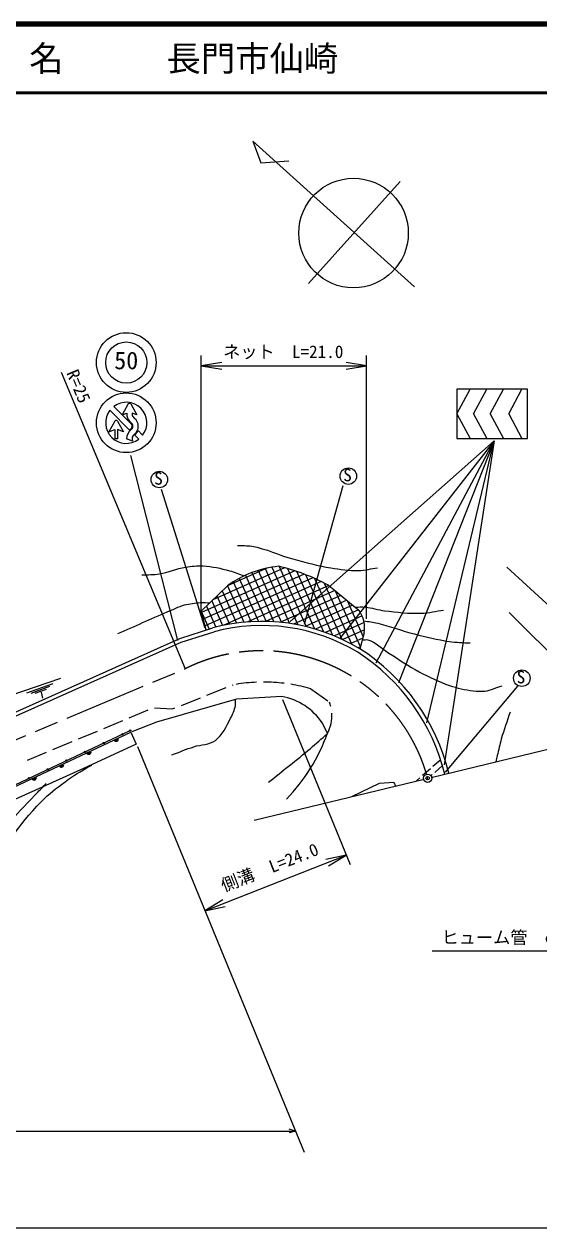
# Model space of a CAD drawing. Units: millimetres, scale not verified. Extents: x 40000 to 680000, y 20000 to 380000.
# Drawn here: x 377134 to 451998, y 205000 to 380000 of the extents above; entities that cross this region are included whole.
import ezdxf
from ezdxf.enums import TextEntityAlignment as Align

# ---------------------------------------------------------------- set-up
doc = ezdxf.new("R2010")
doc.units = ezdxf.units.MM
doc.header["$LTSCALE"] = 1000
doc.header["$PDMODE"] = 32
doc.header["$PDSIZE"] = 500
doc.linetypes.add('CHAIN', pattern=[18.5, 12, -1.5, 3.5, -1.5])
for name, color, linetype, lineweight in [('M-BGD', 7, 'Continuous', 13), ('M-BMK', 2, 'CHAIN', 13), ('M-STR-HTXT', 7, 'Continuous', 13), ('M-TTL', 2, 'Continuous', 140), ('M-TTL-BAND', 7, 'Continuous', 25), ('M-TTL-LINE', 7, 'Continuous', 50), ('M-TTL-TXT', 7, 'Continuous', 13), ('M-WORK', 1, 'Continuous', 13)]:
    doc.layers.add(name, color=color, linetype=linetype, lineweight=lineweight)
doc.layers.add('M-OTRS', color=6, linetype='Continuous')
doc.styles.add('ＭＳ ゴシック', font='')
doc.styles.get('ＭＳ ゴシック').set_extended_font_data('MS Gothic')

# ---------------------------------------------------------------- blocks, each defined once
blk = doc.blocks.new('open_arrow')
at = {"color": 0, "linetype": 'Continuous', "lineweight": -2}
blk.add_lwpolyline([(7.5, 1.25), (0, 0), (7.5, -1.25)], dxfattribs=at)

msp = doc.modelspace()

# ---------------------------------------------------------------- linework, layer by layer
at = {"layer": 'M-BGD'}
msp.add_circle((435819, 270373), 600, dxfattribs=at)
at = {"layer": 'M-BMK'}
msp.add_line((349260, 264804), (400570, 286296), dxfattribs=at)
msp.add_arc((411673, 263896), 25000, 16.16159, 116.3673, dxfattribs=at)
at = {"layer": 'M-OTRS'}
msp.add_point((435819, 270373), dxfattribs=at)
at = {"layer": 'M-STR-HTXT'}
for p, q in [((289398, 219085), (416581, 219085)), ((416581, 219085), (415681, 219335)), ((416581, 219085), (415681, 218835))]:
    msp.add_line(p, q, dxfattribs=at)
at = {"layer": 'M-TTL'}
msp.add_line((680000, 380000), (40000, 380000), dxfattribs=at)
at = {"layer": 'M-TTL-BAND'}
msp.add_line((40000, 205000), (579000, 205000), dxfattribs=at)
at = {"layer": 'M-TTL-LINE'}
msp.add_line((40000, 370000), (680000, 370000), dxfattribs=at)
at = {"layer": 'M-WORK'}
for p, q in [((418473, 342289), (431812, 357097)), ((402867, 294653), (402867, 331828)), ((426949, 293559), (426949, 331828)), ((382510, 329413), (400570, 286296)), ((402867, 330328), (426949, 330328)), ((440080, 323361), (442013, 326947)), ((442470, 323361), (444403, 326947)), ((444896, 323361), (446829, 326947)), ((447602, 323361), (449535, 326947)), ((392478, 320989), (389616, 323851)), ((392760, 321838), (390181, 324417)), ((392253, 324776), (391406, 323195)), ((392678, 324776), (393525, 323195)), ((390307, 322290), (389459, 320709)), ((390731, 322290), (391578, 320709)), ((391406, 323195), (392065, 323453)), ((392065, 323453), (392065, 323057)), ((392865, 323453), (392865, 323152)), ((393525, 323195), (392865, 323453)), ((440080, 323361), (442013, 319776)), ((442470, 323361), (444403, 319776)), ((444896, 323361), (446829, 319776)), ((447602, 323361), (449535, 319776)), ((389459, 320709), (390319, 321045)), ((390319, 321045), (390319, 319692)), ((390719, 321045), (390719, 319692)), ((391578, 320709), (390719, 321045)), ((393808, 319659), (393185, 320282)), ((394374, 320225), (393702, 320896)), ((390719, 319692), (390319, 319692)), ((392892, 319359), (392030, 319722)), ((415844, 293171), (445486, 319426)), ((445486, 319426), (422997, 290635)), ((428348, 287155), (445486, 319426)), ((445486, 319426), (431583, 284257)), ((435712, 278443), (445486, 319426)), ((445486, 319426), (438239, 272309)), ((392603, 317290), (399462, 290412)), ((397081, 312396), (403425, 292254)), ((423461, 312887), (417849, 292699)), ((413172, 301050), (416921, 292671)), ((414219, 301160), (418134, 292408)), ((474735, 275822), (447336, 301058)), ((416486, 300531), (402919, 294462)), ((417855, 300049), (403186, 293486)), ((419136, 299526), (403452, 292510)), ((415013, 300968), (404575, 296299)), ((412423, 300905), (406699, 298344)), ((408422, 299424), (411222, 293165)), ((409319, 299869), (412319, 293163)), ((410241, 300255), (413436, 293115)), ((411191, 300581), (414574, 293020)), ((412168, 300847), (415735, 292873)), ((415455, 300846), (419377, 292078)), ((416726, 300452), (420653, 291674)), ((418033, 299980), (421968, 291184)), ((419380, 299418), (423327, 290594)), ((406699, 298344), (402867, 294653)), ((405944, 297617), (408043, 292925)), ((420338, 298968), (406073, 292587)), ((406710, 298353), (409085, 293044)), ((407553, 298919), (410144, 293125)), ((421459, 298374), (409654, 293093)), ((422322, 297665), (412261, 293164)), ((420774, 298750), (424740, 289886)), ((421409, 298414), (425839, 294776)), ((422375, 297622), (426033, 289445)), ((404413, 296142), (406009, 292573)), ((405178, 296880), (407018, 292767)), ((423185, 296956), (414422, 293035)), ((424049, 296246), (416306, 292782)), ((424107, 296199), (426458, 290943)), ((403613, 291921), (402867, 294653)), ((402882, 294667), (404048, 292060)), ((403647, 295405), (405017, 292344)), ((424912, 295537), (417993, 292442)), ((425776, 294828), (419530, 292034)), ((447676, 294458), (464773, 277391)), ((426295, 293965), (420946, 291571)), ((426584, 292999), (422260, 291064)), ((370473, 277569), (399774, 290694)), ((399774, 290694), (404588, 292232)), ((399987, 290132), (404757, 291657)), ((426641, 291929), (423489, 290518)), ((426375, 290714), (424641, 289938)), ((426594, 291525), (425959, 289189)), ((370677, 277112), (399987, 290132)), ((426039, 289468), (425726, 289328)), ((369786, 280599), (382464, 284909)), ((377550, 282765), (381355, 284142)), ((378151, 282748), (380869, 283731)), ((403728, 282435), (406518, 283539)), ((407448, 283907), (407534, 283941)), ((448898, 283734), (438383, 271264)), ((378752, 282731), (380383, 283321)), ((379606, 282884), (379836, 282029)), ((408008, 281849), (396399, 278519)), ((400009, 280964), (402798, 282068)), ((414599, 282236), (408008, 281849)), ((414696, 281814), (424559, 257809)), ((418852, 283361), (421283, 281602)), ((392412, 279149), (395182, 280302)), ((396115, 280628), (398693, 280443)), ((398693, 280443), (399079, 280596)), ((388719, 277612), (391489, 278765)), ((396399, 278519), (392788, 277122)), ((421260, 276928), (420487, 278405)), ((372443, 267821), (392577, 277295)), ((372466, 267566), (392649, 277064)), ((385026, 276076), (387796, 277228)), ((392649, 277064), (393416, 275307)), ((436305, 270491), (466360, 277776)), ((381333, 274539), (384103, 275691)), ((393416, 275307), (385771, 271770)), ((393605, 275004), (417852, 215992)), ((377640, 273002), (380410, 274155)), ((437730, 273035), (436593, 272057)), ((385771, 271770), (373247, 266159)), ((436214, 271730), (435077, 270752)), ((437988, 272202), (436851, 271223)), ((410600, 264261), (435333, 270256)), ((424796, 267702), (428792, 269633)), ((428792, 269633), (430906, 269811)), ((430906, 269811), (431119, 269234)), ((434698, 270426), (434173, 269974)), ((436472, 270897), (436216, 270677)), ((403423, 251109), (423989, 259196)), ((436450, 245293), (471830, 245293))]:
    msp.add_line(p, q, dxfattribs=at)
msp.add_lwpolyline([(433888, 341815), (410397, 362975), (411540, 359815), (415641, 360109)], dxfattribs=at)
msp.add_lwpolyline([(450344, 319776), (450344, 326947), (440080, 326947), (440080, 319776)], close=True, dxfattribs=at)
for centre, radius in [((425043, 349625), 7965), ((391995, 330799), 4336), ((391995, 330799), 2991), ((391995, 322038), 4336), ((424291, 314285), 1200), ((396802, 313793), 1200), ((449512, 284913), 1200), ((391444, 276762), 100), ((392577, 277295), 100), ((388729, 275485), 100), ((383300, 272930), 100), ((386015, 274207), 100), ((380586, 271653), 100), ((377872, 270375), 100)]:
    msp.add_circle(centre, radius, dxfattribs=at)
for centre, radius, start, end in [((391995, 322038), 2991, 142.68476, 307.31524), ((391995, 322038), 2991, 322.68476, 127.31524), ((392465, 324564), 300, 44.9994, 135), ((390519, 322078), 300, 44.9994, 135), ((393742, 323404), 1712, 191.68555, 232.21458), ((392324, 321547), 624, 306.28205, 53.71795), ((393742, 323404), 912, 196.03283, 231.78513), ((392324, 321547), 1424, 306.85134, 53.14866), ((393742, 319690), 1712, 127.78542, 178.93256), ((393742, 319690), 1812, 127.74155, 134.24274), ((392324, 321547), 524, 306.14696, 33.74685), ((393742, 319690), 912, 128.21487, 201.29362), ((393742, 319690), 812, 128.21487, 133.31056), ((392324, 321547), 1524, 306.85134, 334.71633), ((415719, 285860), 15402, 95.80977, 125.84862), ((407459, 272755), 29206, 61.4676, 76.73687), ((422268, 292233), 4384, 350.70459, 35.46553), ((411706, 265664), 27505, 58.7808, 104.99985), ((411706, 265664), 26905, 58.79718, 104.96961), ((409734, 263896), 30050, 13.91194, 57.31163), ((409734, 263896), 29450, 13.9178, 57.29665), ((411976, 259894), 24453, 92.41173, 99.44092), ((411976, 259894), 24453, 83.03949, 90.06867), ((411976, 259894), 24453, 73.66724, 80.69642), ((413079, 273461), 8906, 33.71916, 80.17301), ((416515, 279464), 5380, 14.4829, 21.4109), ((416515, 279464), 5380, 331.88242, 3.83278), ((396076, 285952), 26752, 315.89107, 340.28701), ((390502, 276053), 338, 205.19951, 25.19951), ((390502, 276053), 169, 205.19951, 25.19951), ((386530, 274184), 338, 205.19951, 25.19951), ((386530, 274184), 169, 205.19951, 25.19951), ((382558, 272315), 338, 205.19951, 25.19951), ((382558, 272315), 169, 205.19951, 25.19951), ((378585, 270446), 338, 205.19951, 25.19951), ((378585, 270446), 169, 205.19951, 25.19951)]:
    msp.add_arc(centre, radius, start, end, dxfattribs=at)
for points, knots in [([(408158, 304191), (408852, 304162), (409557, 304222), (410242, 304103), (412301, 303745), (414211, 302788), (416228, 302240), (418054, 301745), (419889, 301259), (421756, 300954), (423085, 300737), (424431, 300537), (425777, 300570), (426698, 300593), (427600, 300836), (428511, 300969)], [0, 0, 0, 0, 1, 1, 1, 2, 2, 2, 3, 3, 3, 4, 4, 4, 5, 5, 5, 5]), ([(394278, 299920), (395121, 299969), (395972, 299936), (396806, 300068), (398103, 300272), (399323, 300846), (400619, 301058), (401458, 301195), (402313, 301282), (403162, 301235), (404462, 301164), (405748, 300878), (407005, 300541), (407729, 300346), (408415, 300031), (409121, 299777)], [0, 0, 0, 0, 1, 1, 1, 2, 2, 2, 3, 3, 3, 4, 4, 4, 5, 5, 5, 5]), ([(390790, 291391), (393180, 292445), (395551, 293542), (397959, 294554), (398790, 294904), (399601, 295324), (400472, 295559), (401217, 295761), (401992, 295852), (402763, 295899), (403217, 295927), (403672, 295878), (404127, 295867)], [0, 0, 0, 0, 1, 1, 1, 2, 2, 2, 3, 3, 3, 4, 4, 4, 4]), ([(425268, 295245), (425768, 295246), (426270, 295295), (426767, 295249), (427706, 295161), (428610, 294837), (429546, 294717), (431324, 294489), (433120, 294295), (434911, 294362), (435995, 294403), (437060, 294668), (438134, 294820)], [0, 0, 0, 0, 1, 1, 1, 2, 2, 2, 3, 3, 3, 4, 4, 4, 4]), ([(426529, 293261), (427205, 293141), (427888, 293055), (428556, 292899), (430359, 292476), (432096, 291802), (433891, 291347), (435563, 290923), (437240, 290498), (438947, 290253), (439954, 290108), (440977, 290105), (441991, 290031)], [0, 0, 0, 0, 1, 1, 1, 2, 2, 2, 3, 3, 3, 4, 4, 4, 4]), ([(426305, 290460), (426572, 290470), (426849, 290559), (427107, 290489), (428283, 290173), (429162, 289182), (430196, 288538), (431653, 287632), (433069, 286651), (434586, 285848), (436015, 285092), (437472, 284364), (439006, 283853), (440122, 283481), (441282, 283228), (442450, 283084), (443007, 283015), (443578, 282963), (444135, 283040), (445004, 283160), (445810, 283562), (446647, 283823)], [0, 0, 0, 0, 1, 1, 1, 2, 2, 2, 3, 3, 3, 4, 4, 4, 5, 5, 5, 6, 6, 6, 7, 7, 7, 7]), ([(398623, 273787), (399689, 274173), (400744, 274594), (401822, 274947), (402854, 275284), (404070, 275223), (404950, 275861), (406008, 276627), (406557, 277938), (407165, 279094), (407468, 279672), (407741, 280282), (407868, 280922), (407925, 281214), (407882, 281517), (407889, 281815)], [0, 0, 0, 0, 1, 1, 1, 2, 2, 2, 3, 3, 3, 4, 4, 4, 5, 5, 5, 5]), ([(447800, 279995), (447377, 278684), (446906, 277388), (446529, 276063), (446304, 275272), (446135, 274467), (445938, 273669), (445864, 273370), (445791, 273071), (445718, 272773)], [0, 0, 0, 0, 1, 1, 1, 2, 2, 2, 3, 3, 3, 3]), ([(412683, 269779), (414710, 271420), (416766, 273025), (418764, 274701), (419598, 275400), (420408, 276129), (421229, 276843)], [0, 0, 0, 0, 1, 1, 1, 2, 2, 2, 2]), ([(361164, 247627), (366038, 251654), (367555, 252899), (371205, 256735), (374783, 260495), (376002, 263303), (379659, 266985), (380888, 268223), (381675, 268824), (383086, 269850), (384531, 270900), (385104, 271221), (386965, 272272)], [0, 0, 0, 0, 1, 1, 1, 2, 2, 2, 3, 3, 3, 4, 4, 4, 4]), ([(350903, 244938), (356085, 247912), (357713, 248831), (361713, 251852), (365555, 254753), (367456, 256699), (370986, 259973), (374159, 262915), (375699, 264808), (378710, 267916), (379348, 268576), (379548, 268782), (380344, 269605)], [0, 0, 0, 0, 1, 1, 1, 2, 2, 2, 3, 3, 3, 4, 4, 4, 4])]:
    msp.add_open_spline(points, degree=3, knots=knots, dxfattribs=at)

# ---------------------------------------------------------------- block references
at = {"layer": 'M-WORK', "xscale": 400, "yscale": 400}
msp.add_blockref('open_arrow', (402867, 330328), dxfattribs=at)
for p, rotation in [((426949, 330328), 180), ((423989, 259196), 201.5), ((403423, 251109), 21.5)]:
    msp.add_blockref('open_arrow', p, dxfattribs=dict(at, rotation=rotation))

# ---------------------------------------------------------------- texts
at = {"layer": 'M-TTL-TXT', "style": 'ＭＳ ゴシック'}
msp.add_text('地 名      長門市仙崎', height=3666, dxfattribs=at).set_placement((370380, 375000), align=Align.MIDDLE_LEFT)
at = {"layer": 'M-WORK', "style": 'ＭＳ ゴシック'}
for s, p in [('ネット\u3000L=21.0', (414820, 330910)), ('ヒューム管\u3000φ=800\u3000L=12.0', (453772, 245764))]:
    msp.add_text(s, height=1833, dxfattribs=at).set_placement(p, align=Align.BOTTOM_CENTER)
for s, height, p in [('50', 2566, (390245, 329049)), ('S', 1833, (423541, 312983)), ('S', 1833, (396053, 312491)), ('S', 1833, (448762, 283611))]:
    msp.add_text(s, height=height, dxfattribs=at).set_placement(p, align=Align.BOTTOM_LEFT)
msp.add_text('R=25', height=1833, rotation=292.726, dxfattribs=at).set_placement((382749, 329089), align=Align.BOTTOM_LEFT)
msp.add_text('側溝\u3000L=24.0', height=1833, rotation=21.467, dxfattribs=at).set_placement((413380, 256056), align=Align.BOTTOM_CENTER)

doc.saveas('drawing.dxf')
